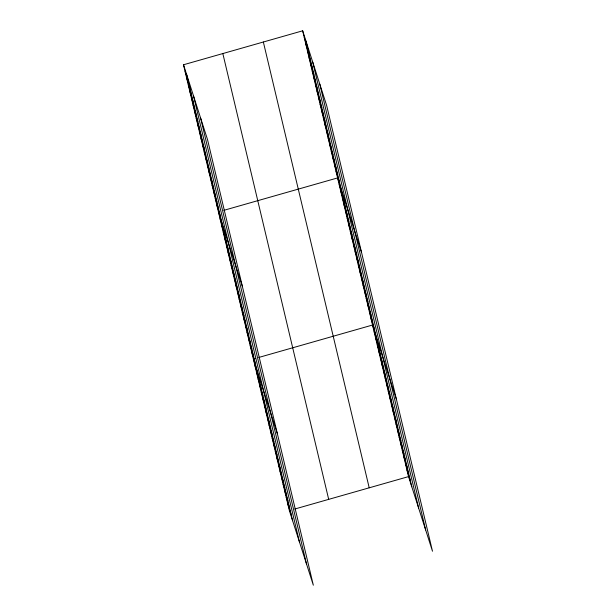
<?xml version="1.0" encoding="UTF-8"?>
<svg xmlns="http://www.w3.org/2000/svg" width="616" height="616" viewBox="0 0 616 616"><rect width="100%" height="100%" fill="white"/><g stroke="black" fill="none" stroke-linecap="round" stroke-linejoin="round"><path stroke-width="0.92" d="M183.506 64.765L207.469 139.393L313.328 585.2L289.366 510.572L183.506 64.765L302.672 30.8L326.634 105.428L432.494 551.235L408.531 476.607L302.672 30.8M223.8 210.349L337.606 177.916L361.569 252.545M255.163 358.489L253.376 358.997L277.339 433.625M258.735 357.465L372.541 325.032L396.504 399.661M294.733 509.039L408.531 476.607M304.258 37.484L307.523 47.655M305.844 44.175L309.109 54.339M307.438 50.858L310.703 61.03M309.024 57.55L312.289 67.714M310.61 64.233L313.875 74.405M312.197 70.925L315.461 81.089M313.79 77.608L317.055 87.772M315.377 84.3L318.641 94.464M316.963 90.983L320.228 101.147M318.549 97.674L321.814 107.839M320.135 104.358L323.4 114.522M321.729 111.042L324.994 121.213M323.315 117.733L326.58 127.897M324.901 124.417L328.166 134.588M326.488 131.108L329.752 141.272M328.082 137.791L331.339 147.963M329.668 144.483L332.933 154.647M331.254 151.166L334.519 161.33M332.84 157.858L336.105 168.022M334.426 164.541L337.691 174.705M336.02 171.233L339.285 181.397M339.193 184.6L342.457 194.772M340.779 191.291L344.044 201.455M342.373 197.975L345.63 208.146M343.959 204.666L347.224 214.83M345.545 211.35L348.81 221.521M347.131 218.041L350.396 228.205M348.718 224.725L351.982 234.889M350.312 231.416L353.576 241.58M351.898 238.099L355.163 248.263M353.484 244.791L356.749 254.955M355.07 251.474L358.335 261.638M356.664 258.158L359.921 268.33M358.25 264.849L361.515 275.013M359.836 271.533L363.101 281.704M361.423 278.224L364.687 288.388M363.009 284.908L366.274 295.079M364.603 291.599L367.868 301.763M366.189 298.283L369.454 308.447M367.775 304.974L371.04 315.138M369.361 311.658L372.626 321.822M370.955 318.341L374.212 328.513M374.105 331.624L377.369 341.788M375.668 338.215L378.932 348.379M377.231 344.806L380.495 354.97M378.801 351.389L382.066 361.561M380.365 357.981L383.629 368.152M381.928 364.572L385.192 374.736M383.491 371.163L386.756 381.327M385.062 377.754L388.326 387.918M386.625 384.346L389.889 394.51M388.188 390.937L391.453 401.101M389.751 397.52L393.016 407.692M391.322 404.111L394.579 414.283M392.885 410.703L396.15 420.874M394.448 417.294L397.713 427.458M396.011 423.885L399.276 434.049M397.574 430.476L400.839 440.64M399.145 437.067L402.41 447.231M400.708 443.659L403.973 453.823M402.271 450.242L405.536 460.414M403.834 456.833L407.099 467.005M405.405 463.425L408.67 473.588M406.968 470.016L410.233 480.18M185.093 71.448L188.357 81.62M186.679 78.14L189.944 88.304M188.273 84.823L191.537 94.987M189.859 91.514L193.124 101.679M191.445 98.198L194.71 108.362M193.031 104.889L196.296 115.053M194.625 111.573L197.882 121.737M196.211 118.257L199.476 128.428M197.798 124.948L201.062 135.112M199.384 131.631L202.649 141.803M200.97 138.323L204.235 148.487M202.564 145.006L205.829 155.178M204.15 151.698L207.415 161.862M205.736 158.381L209.001 168.545M207.322 165.073L210.587 175.237M208.916 171.756L212.174 181.92M210.503 178.447L213.767 188.612M212.089 185.131L215.354 195.295M213.675 191.815L216.94 201.986M215.261 198.506L218.526 208.67M216.855 205.19L220.12 215.361M218.441 211.881L242.404 286.509M220.028 218.565L223.292 228.736M221.614 225.256L224.879 235.42M223.208 231.939L226.465 242.103M224.794 238.631L228.059 248.795M226.38 245.314L229.645 255.478M227.966 251.998L231.231 262.17M229.552 258.689L232.817 268.853M231.146 265.373L234.411 275.545M232.733 272.064L235.997 282.228M234.319 278.748L237.584 288.919M235.905 285.439L239.17 295.603M237.499 292.123L240.756 302.294M239.085 298.814L242.35 308.978M240.671 305.498L243.936 315.661M242.257 312.189L245.522 322.353M243.844 318.872L247.108 329.036M245.438 325.556L248.702 335.728M247.024 332.247L250.289 342.411M248.61 338.931L251.875 349.103M250.196 345.622L253.461 355.786M251.79 352.306L255.047 362.478M254.939 365.588L258.204 375.752M256.502 372.172L259.767 382.344M258.065 378.763L261.33 388.935M259.636 385.354L262.901 395.526M261.199 391.945L264.464 402.109M262.762 398.537L266.027 408.701M264.326 405.128L267.59 415.292M265.896 411.719L269.161 421.883M267.46 418.31L270.724 428.474M269.023 424.894L272.287 435.065M270.586 431.485L273.851 441.657M272.156 438.076L275.414 448.24M273.72 444.667L276.984 454.831M275.283 451.258L278.548 461.423M276.846 457.85L280.111 468.014M278.409 464.441L281.674 474.605M279.98 471.024L283.245 481.196M281.543 477.616L284.808 487.787M283.106 484.207L286.371 494.378M284.669 490.798L287.934 500.962M286.24 497.389L289.505 507.553M287.803 503.98L291.068 514.144M319.804 84.161L425.664 529.96M312.766 62.239L418.626 508.046M305.936 40.964L411.796 486.771M263.348 42.011L369.207 487.81M222.83 53.553L328.69 499.36M200.639 118.118L306.499 563.925M193.601 96.204L299.461 542.011M186.771 74.929L292.631 520.736"/></g></svg>
